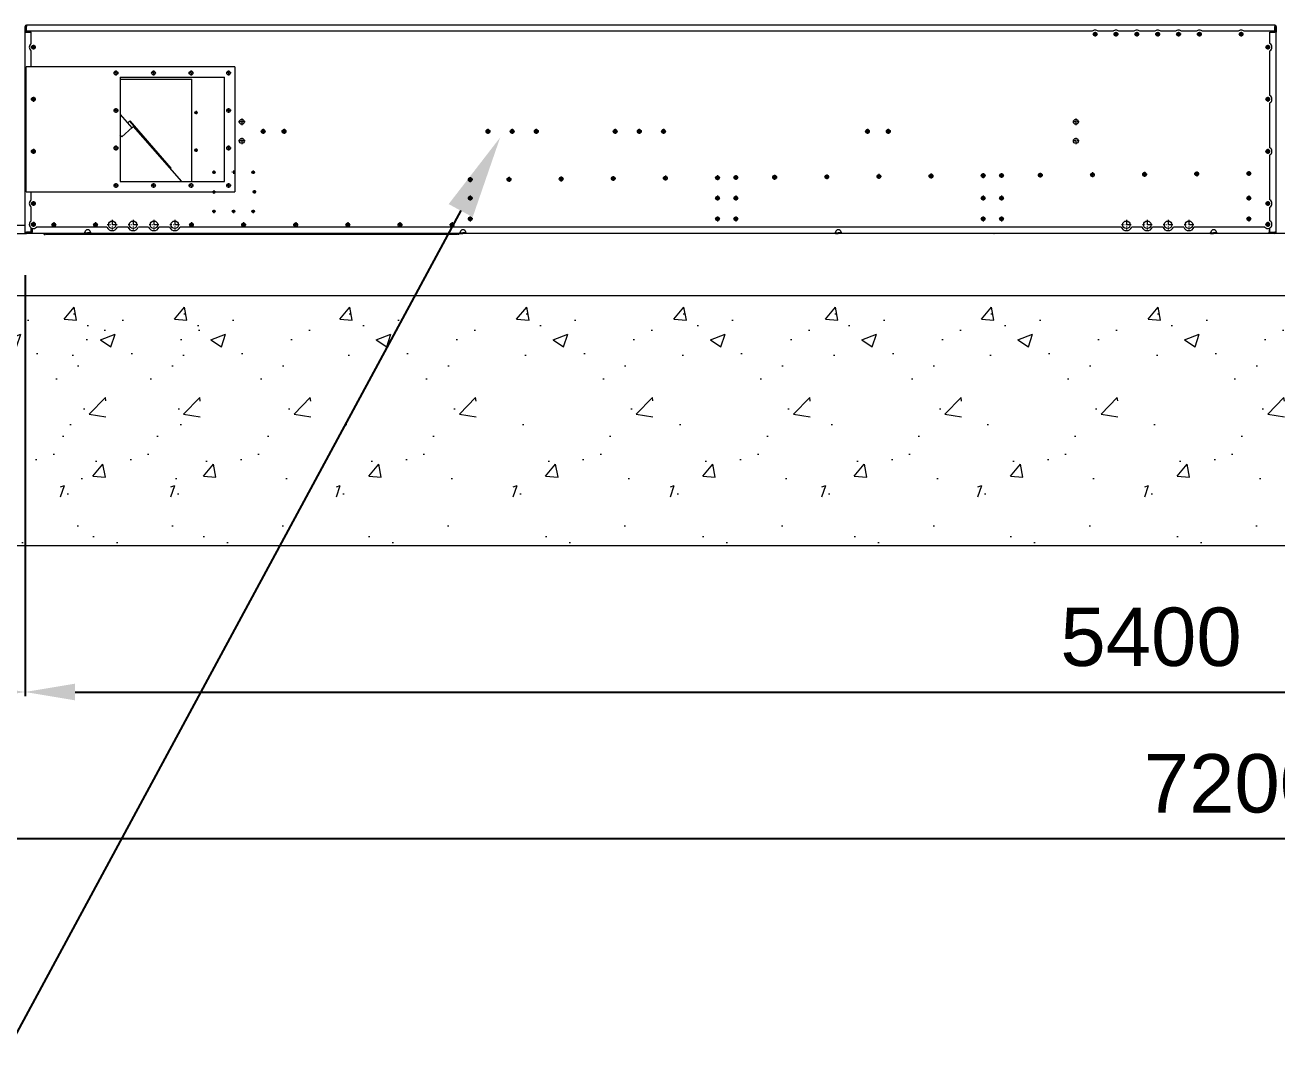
# Model space of a CAD drawing. Header units: millimetres. Extents: x 2739 to 32146, y 1792 to 22587.
# Drawn here: x 12832 to 15834, y 7429 to 9875 of the extents above; entities that cross this region are included whole.
import ezdxf
from ezdxf import colors
from ezdxf.entities.mleader import LeaderData, LeaderLine
from ezdxf.math import Vec2, Vec3

# ---------------------------------------------------------------- set-up
doc = ezdxf.new("R2010")
doc.units = ezdxf.units.MM
doc.linetypes.add('DASHDOT', pattern=[18.5, 12, -3, 0.5, -3])
doc.layers.add('냉각탑_dim', color=1, linetype='Continuous')
doc.layers.add('냉각탑_기초', color=23, linetype='Continuous')
doc.styles.get("Standard").update_dxf_attribs({"font": 'arial.ttf'})
doc.dimstyles.new('1.40', dxfattribs={"dimscale": 20, "dimtxt": 1.5, "dimasz": 1, "dimexe": 0.5, "dimexo": 0.5, "dimgap": 0.5, "dimtad": 1, "dimdec": 0, "dimzin": 0, "dimdsep": 46, "dimtxsty": 'Standard', "dimcen": 0, "dimclrd": 2, "dimclre": 2, "dimclrt": 3, "dimadec": 0, "dimazin": 0, "dimtfac": 1, "dimtdec": 0, "dimtmove": 0, "dimatfit": 0, "dimfxl": 1, "dimtolj": 1, "dimtzin": 0, "dimlwd": -1, "dimlwe": -1, "dimarcsym": 0})

# ---------------------------------------------------------------- blocks, each defined once
blk = doc.blocks.new('*D28')
at = {"color": 2, "transparency": 16777216}
for p, q in [((12832.3, 9274.9), (12832.3, 8265.2)), ((12132.3, 9126.6), (12132.3, 8265.2)), ((12252.3, 8275.2), (12712.3, 8275.2))]:
    blk.add_line(p, q, dxfattribs=at)
for points in [[(12252.3, 8295.2), (12252.3, 8255.2), (12132.3, 8275.2)], [(12712.3, 8295.2), (12712.3, 8255.2), (12832.3, 8275.2)]]:
    blk.add_solid(points, dxfattribs=at)
at = {"layer": 'Defpoints', "color": 0, "transparency": 16777216}
for p in [(12832.3, 9374.9), (12132.3, 9226.6), (12832.3, 8275.2)]:
    blk.add_point(p, dxfattribs=at)
at = {"color": 3, "lineweight": 5, "transparency": 16777216, "insert": (12482.3, 8406.7), "char_height": 140, "attachment_point": 5}
blk.add_mtext('\\A1;700', dxfattribs=at)
blk = doc.blocks.new('*D29')
at = {"color": 2, "transparency": 16777216}
for p, q in [((12832.3, 9274.9), (12832.3, 8265.2)), ((18232.3, 9274.9), (18232.3, 8265.2)), ((12952.3, 8275.2), (18112.3, 8275.2))]:
    blk.add_line(p, q, dxfattribs=at)
for points in [[(12952.3, 8295.2), (12952.3, 8255.2), (12832.3, 8275.2)], [(18112.3, 8295.2), (18112.3, 8255.2), (18232.3, 8275.2)]]:
    blk.add_solid(points, dxfattribs=at)
at = {"layer": 'Defpoints', "color": 0, "transparency": 16777216}
for p in [(12832.3, 9374.9), (18232.3, 9374.9), (18232.3, 8275.2)]:
    blk.add_point(p, dxfattribs=at)
at = {"color": 3, "lineweight": 5, "transparency": 16777216, "insert": (15532.3, 8406.7), "char_height": 140, "attachment_point": 5}
blk.add_mtext('\\A1;5400', dxfattribs=at)
blk = doc.blocks.new('*D31')
at = {"color": 2, "transparency": 16777216}
for p, q in [((12132.3, 9126.6), (12132.3, 7913.7)), ((19332.3, 9126.6), (19332.3, 7913.7)), ((12252.3, 7923.7), (19212.3, 7923.7))]:
    blk.add_line(p, q, dxfattribs=at)
for points in [[(12252.3, 7943.7), (12252.3, 7903.7), (12132.3, 7923.7)], [(19212.3, 7943.7), (19212.3, 7903.7), (19332.3, 7923.7)]]:
    blk.add_solid(points, dxfattribs=at)
at = {"layer": 'Defpoints', "color": 0, "transparency": 16777216}
for p in [(12132.3, 9226.6), (19332.3, 9226.6), (19332.3, 7923.7)]:
    blk.add_point(p, dxfattribs=at)
at = {"color": 3, "lineweight": 5, "transparency": 16777216, "insert": (15732.3, 8055.2), "char_height": 140, "attachment_point": 5}
blk.add_mtext('\\A1;7200', dxfattribs=at)
blk = doc.blocks.new('1')
at = {"color": 7, "lineweight": 20, "ltscale": 0.3375}
for p, q in [((12832.3, 9857.9), (12832.3, 9871.4)), ((12834.3, 9871.4), (12834.3, 9857.9)), ((15830.3, 9857.9), (15830.3, 9871.4)), ((15832.3, 9871.4), (15832.3, 9857.9)), ((12835.8, 9376.9), (12849.3, 9376.9)), ((12849.3, 9374.9), (12835.8, 9374.9)), ((15815.3, 9376.9), (15828.8, 9376.9)), ((15828.8, 9374.9), (15815.3, 9374.9))]:
    blk.add_line(p, q, dxfattribs=at)
at = {"color": 7, "lineweight": 20, "ltscale": 0.05}
for p, q in [((12832.3, 9871.4), (12834.3, 9871.4)), ((15832.3, 9871.4), (15830.3, 9871.4)), ((12835.8, 9374.9), (12835.8, 9376.9)), ((12878.3, 9372.9), (12880.3, 9372.9)), ((12975.5, 9374.9), (12975.5, 9376.9)), ((12989.1, 9374.9), (12989.1, 9376.9)), ((13872.3, 9372.9), (13870.3, 9372.9)), ((13875.5, 9374.9), (13875.5, 9376.9)), ((13889.1, 9374.9), (13889.1, 9376.9)), ((14775.5, 9374.9), (14775.5, 9376.9)), ((14789.1, 9374.9), (14789.1, 9376.9)), ((15675.5, 9374.9), (15675.5, 9376.9)), ((15689.1, 9374.9), (15689.1, 9376.9)), ((15828.8, 9374.9), (15828.8, 9376.9))]:
    blk.add_line(p, q, dxfattribs=at)
at = {"color": 7, "lineweight": 20}
for p, q in [((12832.3, 9378.4), (12832.3, 9857.9)), ((15828.8, 9874.9), (12835.8, 9874.9)), ((15391.2, 9859.9), (12835.8, 9859.9)), ((12847.3, 9830.6), (12847.3, 9857.9)), ((15441.2, 9859.9), (15405.4, 9859.9)), ((15491.2, 9859.9), (15455.4, 9859.9)), ((15541.2, 9859.9), (15505.4, 9859.9)), ((15591.2, 9859.9), (15555.4, 9859.9)), ((15641.2, 9859.9), (15605.4, 9859.9)), ((15741.2, 9859.9), (15655.4, 9859.9)), ((15828.8, 9859.9), (15755.4, 9859.9)), ((15817.3, 9830.6), (15817.3, 9857.9)), ((15832.3, 9378.4), (15832.3, 9857.9)), ((12847.3, 9774.9), (12847.3, 9813.3)), ((15817.3, 9705.6), (15817.3, 9813.3)), ((12835.3, 9474.9), (12835.3, 9774.9)), ((13335.3, 9774.9), (12835.3, 9774.9)), ((13335.3, 9774.9), (13335.3, 9474.9)), ((13060.3, 9749.9), (13310.3, 9749.9)), ((13060.3, 9749.9), (13060.3, 9499.9)), ((13060.3, 9744.9), (13232.3, 9744.9)), ((13232.3, 9499.9), (13232.3, 9744.9)), ((13310.3, 9499.9), (13310.3, 9749.9)), ((15817.3, 9580.6), (15817.3, 9688.3)), ((13060.3, 9660.6), (13088.4, 9628.3)), ((13181.6, 9530.9), (13083.2, 9644.1)), ((13182.8, 9531.9), (13084.4, 9645.1)), ((13089.1, 9628.9), (13064.4, 9607.1)), ((13208.5, 9499.9), (13092.1, 9631.6)), ((15817.3, 9455.6), (15817.3, 9563.3)), ((13060.3, 9499.9), (13310.3, 9499.9)), ((12835.3, 9474.9), (13335.3, 9474.9)), ((12847.3, 9405.6), (12847.3, 9438.3)), ((15817.3, 9405.6), (15817.3, 9438.3)), ((12975.5, 9374.9), (12849.3, 9374.9)), ((13028.7, 9389.9), (12859.4, 9389.9)), ((13868.8, 9372.9), (12881.8, 9372.9)), ((13875.5, 9374.9), (12989.1, 9374.9)), ((13078.7, 9389.9), (13054, 9389.9)), ((13128.7, 9389.9), (13104, 9389.9)), ((13178.7, 9389.9), (13154, 9389.9)), ((15460.7, 9389.9), (13204, 9389.9)), ((14775.5, 9374.9), (13889.1, 9374.9)), ((15675.5, 9374.9), (14789.1, 9374.9)), ((15510.7, 9389.9), (15486, 9389.9)), ((15560.7, 9389.9), (15536, 9389.9)), ((15610.7, 9389.9), (15586, 9389.9)), ((15805.2, 9389.9), (15636, 9389.9)), ((15815.3, 9374.9), (15689.1, 9374.9))]:
    blk.add_line(p, q, dxfattribs=at)
at = {"color": 7, "lineweight": 20, "ltscale": 0.0875}
for p, q in [((12832.3, 9857.9), (12835.8, 9857.9)), ((12835.8, 9874.9), (12835.8, 9871.4)), ((15828.8, 9874.9), (15828.8, 9871.4)), ((15832.3, 9857.9), (15828.8, 9857.9)), ((12832.3, 9378.4), (12835.8, 9378.4)), ((12849.3, 9374.9), (12849.3, 9378.4)), ((15815.3, 9374.9), (15815.3, 9378.4)), ((15832.3, 9378.4), (15828.8, 9378.4))]:
    blk.add_line(p, q, dxfattribs=at)
at = {"color": 7, "lineweight": 20, "ltscale": 0.0375}
for p, q in [((12834.3, 9871.4), (12835.8, 9871.4)), ((15830.3, 9871.4), (15828.8, 9871.4)), ((13082.1, 9643.2), (13083.2, 9644.1)), ((13083.2, 9644.1), (13084.4, 9645.1)), ((13181.6, 9530.9), (13182.8, 9531.9)), ((12835.8, 9376.9), (12835.8, 9378.4)), ((15828.8, 9376.9), (15828.8, 9378.4))]:
    blk.add_line(p, q, dxfattribs=at)
at = {"color": 7, "lineweight": 20, "ltscale": 0.2875}
for p, q in [((12835.8, 9859.9), (12835.8, 9871.4)), ((12835.8, 9857.9), (12847.3, 9857.9)), ((15817.3, 9857.9), (15828.8, 9857.9)), ((15828.8, 9859.9), (15828.8, 9871.4)), ((12847.3, 9378.4), (12835.8, 9378.4)), ((15817.3, 9378.4), (15828.8, 9378.4))]:
    blk.add_line(p, q, dxfattribs=at)
at = {"color": 7, "linetype": 'DASHDOT', "lineweight": 20, "ltscale": 0.2925}
for p, q in [((15404.2, 9852.9), (15392.5, 9852.9)), ((15398.3, 9858.8), (15398.3, 9847.1)), ((15454.2, 9852.9), (15442.5, 9852.9)), ((15448.3, 9858.8), (15448.3, 9847.1)), ((15504.2, 9852.9), (15492.5, 9852.9)), ((15498.3, 9858.8), (15498.3, 9847.1)), ((15554.2, 9852.9), (15542.5, 9852.9)), ((15548.3, 9858.8), (15548.3, 9847.1)), ((15604.2, 9852.9), (15592.5, 9852.9)), ((15598.3, 9858.8), (15598.3, 9847.1)), ((15654.2, 9852.9), (15642.5, 9852.9)), ((15648.3, 9858.8), (15648.3, 9847.1)), ((15754.2, 9852.9), (15742.5, 9852.9)), ((15748.3, 9858.8), (15748.3, 9847.1)), ((12852.3, 9827.8), (12852.3, 9816.1)), ((15818.2, 9821.9), (15806.5, 9821.9)), ((15812.3, 9827.8), (15812.3, 9816.1)), ((13050.3, 9765.8), (13050.3, 9754.1)), ((13140.3, 9765.8), (13140.3, 9754.1)), ((13230.3, 9765.8), (13230.3, 9754.1)), ((13320.3, 9765.8), (13320.3, 9754.1)), ((12852.3, 9702.8), (12852.3, 9691.1)), ((15818.2, 9696.9), (15806.5, 9696.9)), ((15812.3, 9702.8), (15812.3, 9691.1)), ((13050.3, 9675.8), (13050.3, 9664.1)), ((13320.3, 9675.8), (13320.3, 9664.1)), ((13403.3, 9625.8), (13403.3, 9614.1)), ((13453.3, 9625.8), (13453.3, 9614.1)), ((13942.3, 9625.8), (13942.3, 9614.1)), ((14000.3, 9625.8), (14000.3, 9614.1)), ((14058.3, 9625.8), (14058.3, 9614.1)), ((14247.3, 9625.8), (14247.3, 9614.1)), ((14305.3, 9625.8), (14305.3, 9614.1)), ((14363.3, 9625.8), (14363.3, 9614.1)), ((14852.3, 9625.8), (14852.3, 9614.1)), ((14908.2, 9619.9), (14896.5, 9619.9)), ((14902.3, 9625.8), (14902.3, 9614.1)), ((12852.3, 9577.8), (12852.3, 9566.1)), ((13050.3, 9585.8), (13050.3, 9574.1)), ((13320.3, 9585.8), (13320.3, 9574.1)), ((15812.3, 9577.8), (15812.3, 9566.1)), ((15818.2, 9571.9), (15806.5, 9571.9)), ((14754.8, 9516.7), (14754.8, 9505)), ((14879.8, 9517.7), (14879.8, 9506)), ((15004.8, 9518.7), (15004.8, 9507)), ((15129.8, 9519.6), (15129.8, 9507.9)), ((15173.8, 9520), (15173.8, 9508.3)), ((15266.8, 9520.7), (15266.8, 9509)), ((15391.8, 9521.7), (15391.8, 9510)), ((15522.7, 9516.8), (15511, 9516.8)), ((15516.8, 9522.7), (15516.8, 9511)), ((15647.7, 9517.8), (15636, 9517.8)), ((15641.8, 9523.7), (15641.8, 9512)), ((15772.7, 9518.7), (15761, 9518.7)), ((15766.8, 9524.6), (15766.8, 9512.9)), ((13050.3, 9495.8), (13050.3, 9484.1)), ((13140.3, 9495.8), (13140.3, 9484.1)), ((13230.3, 9495.8), (13230.3, 9484.1)), ((13320.3, 9495.8), (13320.3, 9484.1)), ((13899.8, 9510), (13899.8, 9498.3)), ((13992.8, 9510.7), (13992.8, 9499)), ((14117.8, 9511.7), (14117.8, 9500)), ((14242.8, 9512.7), (14242.8, 9501)), ((14367.8, 9513.7), (14367.8, 9502)), ((14492.8, 9514.6), (14492.8, 9502.9)), ((14536.8, 9515), (14536.8, 9503.3)), ((14629.8, 9515.7), (14629.8, 9504)), ((14885.7, 9511.8), (14874, 9511.8)), ((15010.7, 9512.8), (14999, 9512.8)), ((15135.7, 9513.7), (15124, 9513.7)), ((15179.7, 9514.1), (15168, 9514.1)), ((15272.7, 9514.8), (15261, 9514.8)), ((15397.7, 9515.8), (15386, 9515.8)), ((13899.8, 9465.8), (13899.8, 9454.1)), ((14492.8, 9465.8), (14492.8, 9454.1)), ((14536.8, 9465.8), (14536.8, 9454.1)), ((15135.7, 9459.9), (15124, 9459.9)), ((15129.8, 9465.8), (15129.8, 9454.1)), ((15179.7, 9459.9), (15168, 9459.9)), ((15173.8, 9465.8), (15173.8, 9454.1)), ((15772.7, 9459.9), (15761, 9459.9)), ((15766.8, 9465.8), (15766.8, 9454.1)), ((12852.3, 9452.8), (12852.3, 9441.1)), ((15818.2, 9446.9), (15806.5, 9446.9)), ((15812.3, 9452.8), (15812.3, 9441.1)), ((12852.3, 9402.8), (12852.3, 9391.1)), ((12901.3, 9401.8), (12901.3, 9390.1)), ((13001.3, 9401.8), (13001.3, 9390.1)), ((13231.3, 9401.8), (13231.3, 9390.1)), ((13356.3, 9401.8), (13356.3, 9390.1)), ((13481.3, 9401.8), (13481.3, 9390.1)), ((13606.3, 9401.8), (13606.3, 9390.1)), ((13731.3, 9401.8), (13731.3, 9390.1)), ((13856.3, 9401.8), (13856.3, 9390.1)), ((13899.8, 9415.8), (13899.8, 9404.1)), ((14492.8, 9415.8), (14492.8, 9404.1)), ((14536.8, 9415.8), (14536.8, 9404.1)), ((15135.7, 9409.9), (15124, 9409.9)), ((15129.8, 9415.8), (15129.8, 9404.1)), ((15179.7, 9409.9), (15168, 9409.9)), ((15173.8, 9415.8), (15173.8, 9404.1)), ((15772.7, 9409.9), (15761, 9409.9)), ((15766.8, 9415.8), (15766.8, 9404.1)), ((15818.2, 9396.9), (15806.5, 9396.9)), ((15812.3, 9402.8), (15812.3, 9391.1))]:
    blk.add_line(p, q, dxfattribs=at)
at = {"color": 7, "linetype": 'DASHDOT', "lineweight": 20, "ltscale": 0.292499}
for p, q in [((12858.2, 9821.9), (12846.5, 9821.9)), ((13056.2, 9759.9), (13044.5, 9759.9)), ((13146.2, 9759.9), (13134.5, 9759.9)), ((13236.2, 9759.9), (13224.5, 9759.9)), ((13326.2, 9759.9), (13314.5, 9759.9)), ((12858.2, 9696.9), (12846.5, 9696.9)), ((13056.2, 9669.9), (13044.5, 9669.9)), ((13326.2, 9669.9), (13314.5, 9669.9)), ((13409.2, 9619.9), (13397.5, 9619.9)), ((13459.2, 9619.9), (13447.5, 9619.9)), ((13948.2, 9619.9), (13936.5, 9619.9)), ((14006.2, 9619.9), (13994.5, 9619.9)), ((14064.2, 9619.9), (14052.5, 9619.9)), ((14253.2, 9619.9), (14241.5, 9619.9)), ((14311.2, 9619.9), (14299.5, 9619.9)), ((14369.2, 9619.9), (14357.5, 9619.9)), ((14858.2, 9619.9), (14846.5, 9619.9)), ((13056.2, 9579.9), (13044.5, 9579.9)), ((13326.2, 9579.9), (13314.5, 9579.9)), ((12858.2, 9571.9), (12846.5, 9571.9)), ((13056.2, 9489.9), (13044.5, 9489.9)), ((13146.2, 9489.9), (13134.5, 9489.9)), ((13236.2, 9489.9), (13224.5, 9489.9)), ((13326.2, 9489.9), (13314.5, 9489.9)), ((13905.7, 9504.1), (13894, 9504.1)), ((13998.7, 9504.8), (13987, 9504.8)), ((14123.7, 9505.8), (14112, 9505.8)), ((14248.7, 9506.8), (14237, 9506.8)), ((14373.7, 9507.8), (14362, 9507.8)), ((14498.7, 9508.7), (14487, 9508.7)), ((14542.7, 9509.1), (14531, 9509.1)), ((14635.7, 9509.8), (14624, 9509.8)), ((14760.7, 9510.8), (14749, 9510.8)), ((13905.7, 9459.9), (13894, 9459.9)), ((14498.7, 9459.9), (14487, 9459.9)), ((14542.7, 9459.9), (14531, 9459.9)), ((12858.2, 9446.9), (12846.5, 9446.9)), ((12858.2, 9396.9), (12846.5, 9396.9)), ((13905.7, 9409.9), (13894, 9409.9)), ((14498.7, 9409.9), (14487, 9409.9)), ((14542.7, 9409.9), (14531, 9409.9)), ((12907.2, 9395.9), (12895.5, 9395.9)), ((13007.2, 9395.9), (12995.5, 9395.9)), ((13237.2, 9395.9), (13225.5, 9395.9)), ((13362.2, 9395.9), (13350.5, 9395.9)), ((13487.2, 9395.9), (13475.5, 9395.9)), ((13612.2, 9395.9), (13600.5, 9395.9)), ((13737.2, 9395.9), (13725.5, 9395.9)), ((13862.2, 9395.9), (13850.5, 9395.9))]:
    blk.add_line(p, q, dxfattribs=at)
at = {"color": 7, "linetype": 'DASHDOT', "lineweight": 20, "ltscale": 0.195}
for p, q in [((13242.3, 9668.8), (13242.3, 9661)), ((13242.3, 9578.8), (13242.3, 9571)), ((13285.3, 9525.8), (13285.3, 9518)), ((13332.3, 9525.8), (13332.3, 9518)), ((13379.3, 9525.8), (13379.3, 9518)), ((15004.3, 9516.7), (15004.3, 9508.9)), ((15129.3, 9517.7), (15129.3, 9509.9)), ((15173.3, 9518), (15173.3, 9510.2)), ((15266.3, 9518.7), (15266.3, 9510.9)), ((15391.3, 9519.7), (15391.3, 9511.9)), ((15520.2, 9516.8), (15512.4, 9516.8)), ((15516.3, 9520.7), (15516.3, 9512.9)), ((15645.2, 9517.8), (15637.4, 9517.8)), ((15641.3, 9521.7), (15641.3, 9513.9)), ((15770.2, 9518.8), (15762.4, 9518.8)), ((15766.3, 9522.7), (15766.3, 9514.9)), ((13899.3, 9508), (13899.3, 9500.2)), ((13992.3, 9508.7), (13992.3, 9500.9)), ((14117.3, 9509.7), (14117.3, 9501.9)), ((14242.3, 9510.7), (14242.3, 9502.9)), ((14367.3, 9511.7), (14367.3, 9503.9)), ((14492.3, 9512.7), (14492.3, 9504.9)), ((14536.3, 9513), (14536.3, 9505.2)), ((14629.3, 9513.7), (14629.3, 9505.9)), ((14754.3, 9514.7), (14754.3, 9506.9)), ((14883.2, 9511.8), (14875.4, 9511.8)), ((14879.3, 9515.7), (14879.3, 9507.9)), ((15133.2, 9513.8), (15125.4, 9513.8)), ((15177.2, 9514.1), (15169.4, 9514.1)), ((15270.2, 9514.8), (15262.4, 9514.8)), ((15395.2, 9515.8), (15387.4, 9515.8)), ((13285.3, 9478.8), (13285.3, 9471)), ((13382.3, 9478.8), (13382.3, 9471)), ((13899.3, 9463.8), (13899.3, 9456)), ((14492.3, 9463.8), (14492.3, 9456)), ((14536.3, 9463.8), (14536.3, 9456)), ((15133.2, 9459.9), (15125.4, 9459.9)), ((15129.3, 9463.8), (15129.3, 9456)), ((15177.2, 9459.9), (15169.4, 9459.9)), ((15173.3, 9463.8), (15173.3, 9456)), ((15770.2, 9459.9), (15762.4, 9459.9)), ((15766.3, 9463.8), (15766.3, 9456)), ((13285.3, 9431.8), (13285.3, 9424)), ((13332.3, 9431.8), (13332.3, 9424)), ((13379.3, 9431.8), (13379.3, 9424)), ((13899.3, 9413.8), (13899.3, 9406)), ((14492.3, 9413.8), (14492.3, 9406)), ((14536.3, 9413.8), (14536.3, 9406)), ((15133.2, 9409.9), (15125.4, 9409.9)), ((15129.3, 9413.8), (15129.3, 9406)), ((15177.2, 9409.9), (15169.4, 9409.9)), ((15173.3, 9413.8), (15173.3, 9406)), ((15770.2, 9409.9), (15762.4, 9409.9)), ((15766.3, 9413.8), (15766.3, 9406))]:
    blk.add_line(p, q, dxfattribs=at)
at = {"color": 7, "lineweight": 20, "ltscale": 0.125001}
blk.add_line((13078.3, 9639.9), (13082.1, 9643.2), dxfattribs=at)
at = {"color": 7, "linetype": 'DASHDOT', "lineweight": 20, "ltscale": 0.195001}
for p, q in [((13246.2, 9664.9), (13238.4, 9664.9)), ((13246.2, 9574.9), (13238.4, 9574.9)), ((13289.2, 9521.9), (13281.4, 9521.9)), ((13336.2, 9521.9), (13328.4, 9521.9)), ((13383.2, 9521.9), (13375.4, 9521.9)), ((13903.2, 9504.1), (13895.4, 9504.1)), ((13996.2, 9504.8), (13988.4, 9504.8)), ((14121.2, 9505.8), (14113.4, 9505.8)), ((14246.2, 9506.8), (14238.4, 9506.8)), ((14496.2, 9508.8), (14488.4, 9508.8)), ((14540.2, 9509.1), (14532.4, 9509.1)), ((14633.2, 9509.8), (14625.4, 9509.8)), ((14758.2, 9510.8), (14750.4, 9510.8)), ((15008.2, 9512.8), (15000.4, 9512.8)), ((13289.2, 9474.9), (13281.4, 9474.9)), ((13386.2, 9474.9), (13378.4, 9474.9)), ((13903.2, 9459.9), (13895.4, 9459.9)), ((14496.2, 9459.9), (14488.4, 9459.9)), ((14540.2, 9459.9), (14532.4, 9459.9)), ((13289.2, 9427.9), (13281.4, 9427.9)), ((13336.2, 9427.9), (13328.4, 9427.9)), ((13383.2, 9427.9), (13375.4, 9427.9)), ((13903.2, 9409.9), (13895.4, 9409.9)), ((14496.2, 9409.9), (14488.4, 9409.9)), ((14540.2, 9409.9), (14532.4, 9409.9))]:
    blk.add_line(p, q, dxfattribs=at)
at = {"color": 7, "linetype": 'DASHDOT', "lineweight": 20, "ltscale": 0.389996}
for p, q in [((13360.1, 9642.9), (13344.5, 9642.9)), ((13360.1, 9596.9), (13344.5, 9596.9))]:
    blk.add_line(p, q, dxfattribs=at)
at = {"color": 7, "linetype": 'DASHDOT', "lineweight": 20, "ltscale": 0.389999}
for p, q in [((13352.3, 9650.7), (13352.3, 9635.1)), ((15352.3, 9650.7), (15352.3, 9635.1))]:
    blk.add_line(p, q, dxfattribs=at)
at = {"color": 7, "linetype": 'DASHDOT', "lineweight": 20, "ltscale": 0.390001}
for p, q in [((15360.1, 9642.9), (15344.5, 9642.9)), ((15360.1, 9596.9), (15344.5, 9596.9))]:
    blk.add_line(p, q, dxfattribs=at)
at = {"color": 7, "lineweight": 20, "ltscale": 0.157289}
blk.add_line((13064.4, 9607.1), (13060.3, 9611.8), dxfattribs=at)
at = {"color": 7, "lineweight": 20, "ltscale": 0.1554}
blk.add_line((13064.4, 9607.1), (13060.3, 9611.7), dxfattribs=at)
at = {"color": 7, "lineweight": 20, "ltscale": 0.1}
blk.add_line((13089.1, 9628.9), (13092.1, 9631.6), dxfattribs=at)
at = {"color": 7, "linetype": 'DASHDOT', "lineweight": 20, "ltscale": 0.39}
for p, q in [((13352.3, 9604.7), (13352.3, 9589.1)), ((15352.3, 9604.7), (15352.3, 9589.1))]:
    blk.add_line(p, q, dxfattribs=at)
at = {"color": 7, "lineweight": 20, "ltscale": 0.15}
for p, q in [((12852.3, 9568.9), (12852.3, 9574.9)), ((12852.3, 9393.9), (12852.3, 9399.9))]:
    blk.add_line(p, q, dxfattribs=at)
at = {"color": 7, "lineweight": 20, "ltscale": 0.010428}
blk.add_line((13181.3, 9530.7), (13181.6, 9530.9), dxfattribs=at)
at = {"color": 7, "linetype": 'DASHDOT', "lineweight": 20, "ltscale": 0.194998}
blk.add_line((14371.2, 9507.8), (14363.4, 9507.8), dxfattribs=at)
at = {"color": 7, "lineweight": 20, "ltscale": 0.483494}
blk.add_line((12847.3, 9455.6), (12847.3, 9474.9), dxfattribs=at)
at = {"color": 7, "linetype": 'DASHDOT', "lineweight": 20}
for p, q in [((13041.3, 9407.6), (13041.3, 9384.2)), ((13091.3, 9407.6), (13091.3, 9384.2)), ((13141.3, 9407.6), (13141.3, 9384.2)), ((13191.3, 9407.6), (13191.3, 9384.2)), ((15473.3, 9407.6), (15473.3, 9384.2)), ((15523.3, 9407.6), (15523.3, 9384.2)), ((15573.3, 9407.6), (15573.3, 9384.2)), ((15623.3, 9407.6), (15623.3, 9384.2)), ((13053, 9395.9), (13029.6, 9395.9)), ((13103, 9395.9), (13079.6, 9395.9)), ((13153, 9395.9), (13129.6, 9395.9)), ((13203, 9395.9), (13179.6, 9395.9)), ((15485, 9395.9), (15461.6, 9395.9)), ((15535, 9395.9), (15511.6, 9395.9)), ((15585, 9395.9), (15561.6, 9395.9)), ((15635, 9395.9), (15611.6, 9395.9))]:
    blk.add_line(p, q, dxfattribs=at)
at = {"lineweight": 20}
for p, q in [((12132.3, 9394.9), (12832.3, 9394.9)), ((12132.3, 9374.9), (12832.3, 9374.9)), ((12832.3, 9374.9), (12832.3, 9378.4)), ((12832.3, 9374.9), (12835.8, 9374.9)), ((18232.3, 9374.9), (13332.3, 9374.9))]:
    blk.add_line(p, q, dxfattribs=at)
at = {"color": 7, "lineweight": 20, "ltscale": 0.245994}
for p, q in [((12847.3, 9378.4), (12847.3, 9388.3)), ((15817.3, 9378.4), (15817.3, 9388.3))]:
    blk.add_line(p, q, dxfattribs=at)
at = {"color": 7, "lineweight": 20, "ltscale": 0.224015}
for p, q in [((12849.3, 9387.4), (12849.3, 9378.4)), ((15815.3, 9387.4), (15815.3, 9378.4))]:
    blk.add_line(p, q, dxfattribs=at)
at = {"color": 7, "lineweight": 20, "ltscale": 0.050016}
for p, q in [((12878.3, 9372.9), (12878.3, 9374.9)), ((12880.3, 9372.9), (12880.3, 9374.9))]:
    blk.add_line(p, q, dxfattribs=at)
at = {"color": 7, "lineweight": 20, "ltscale": 0.049866}
for p, q in [((12881.8, 9374.9), (12881.8, 9372.9)), ((13868.8, 9374.9), (13868.8, 9372.9))]:
    blk.add_line(p, q, dxfattribs=at)
at = {"color": 7, "lineweight": 20, "ltscale": 0.169248}
for p, q in [((12975.5, 9376.9), (12982.3, 9376.9)), ((12975.5, 9374.9), (12982.3, 9374.9)), ((12989.1, 9376.9), (12982.3, 9376.9)), ((12989.1, 9374.9), (12982.3, 9374.9)), ((13875.5, 9376.9), (13882.3, 9376.9)), ((13875.5, 9374.9), (13882.3, 9374.9)), ((13889.1, 9376.9), (13882.3, 9376.9)), ((13889.1, 9374.9), (13882.3, 9374.9)), ((14775.5, 9376.9), (14782.3, 9376.9)), ((14775.5, 9374.9), (14782.3, 9374.9)), ((14789.1, 9376.9), (14782.3, 9376.9)), ((14789.1, 9374.9), (14782.3, 9374.9)), ((15675.5, 9376.9), (15682.3, 9376.9)), ((15675.5, 9374.9), (15682.3, 9374.9)), ((15689.1, 9376.9), (15682.3, 9376.9)), ((15689.1, 9374.9), (15682.3, 9374.9))]:
    blk.add_line(p, q, dxfattribs=at)
at = {"color": 7, "lineweight": 20, "ltscale": 0.050015}
for p, q in [((13870.3, 9374.9), (13870.3, 9372.9)), ((13872.3, 9374.9), (13872.3, 9372.9))]:
    blk.add_line(p, q, dxfattribs=at)
at = {"lineweight": 5}
blk.add_line((12132.3, 9226.6), (19332.3, 9226.6), dxfattribs=at)
at = {"color": 7, "lineweight": 20}
for centre, radius in [((15398.3, 9852.9), 4.5), ((15398.3, 9852.9), 3), ((15448.3, 9852.9), 4.5), ((15448.3, 9852.9), 3), ((15498.3, 9852.9), 4.5), ((15498.3, 9852.9), 3), ((15548.3, 9852.9), 4.5), ((15548.3, 9852.9), 3), ((15598.3, 9852.9), 4.5), ((15598.3, 9852.9), 3), ((15648.3, 9852.9), 4.5), ((15648.3, 9852.9), 3), ((15748.3, 9852.9), 4.5), ((15748.3, 9852.9), 3), ((12852.3, 9821.9), 4.5), ((12852.3, 9821.9), 3), ((15812.3, 9821.9), 4.5), ((15812.3, 9821.9), 3), ((13050.3, 9759.9), 4.5), ((13140.3, 9759.9), 4.5), ((13230.3, 9759.9), 4.5), ((13320.3, 9759.9), 4.5), ((12852.3, 9696.9), 4.5), ((12852.3, 9696.9), 3), ((15812.3, 9696.9), 4.5), ((15812.3, 9696.9), 3), ((13050.3, 9669.9), 4.5), ((13242.3, 9664.9), 3), ((13320.3, 9669.9), 4.5), ((13352.3, 9642.9), 6), ((15352.3, 9642.9), 6), ((13403.3, 9619.9), 4.5), ((13403.3, 9619.9), 3), ((13453.3, 9619.9), 4.5), ((13453.3, 9619.9), 3), ((13942.3, 9619.9), 4.5), ((13942.3, 9619.9), 3), ((14000.3, 9619.9), 4.5), ((14000.3, 9619.9), 3), ((14058.3, 9619.9), 4.5), ((14058.3, 9619.9), 3), ((14247.3, 9619.9), 4.5), ((14247.3, 9619.9), 3), ((14305.3, 9619.9), 4.5), ((14305.3, 9619.9), 3), ((14363.3, 9619.9), 4.5), ((14363.3, 9619.9), 3), ((14852.3, 9619.9), 4.5), ((14852.3, 9619.9), 3), ((14902.3, 9619.9), 4.5), ((14902.3, 9619.9), 3), ((12852.3, 9571.9), 4.5), ((13050.3, 9579.9), 4.5), ((13242.3, 9574.9), 3), ((13320.3, 9579.9), 4.5), ((13352.3, 9596.9), 6), ((15352.3, 9596.9), 6), ((15812.3, 9571.9), 4.5), ((12852.3, 9571.9), 3), ((15812.3, 9571.9), 3), ((13285.3, 9521.9), 3), ((13379.3, 9521.9), 3), ((14879.8, 9511.8), 4.5), ((15004.8, 9512.8), 4.5), ((15129.8, 9513.7), 4.5), ((15129.3, 9513.8), 3), ((15173.8, 9514.1), 4.5), ((15173.3, 9514.1), 3), ((15266.8, 9514.8), 4.5), ((15266.3, 9514.8), 3), ((15391.8, 9515.8), 4.5), ((15391.3, 9515.8), 3), ((15516.8, 9516.8), 4.5), ((15516.3, 9516.8), 3), ((15641.8, 9517.8), 4.5), ((15641.3, 9517.8), 3), ((15766.8, 9518.7), 4.5), ((15766.3, 9518.8), 3), ((13050.3, 9489.9), 4.5), ((13140.3, 9489.9), 4.5), ((13230.3, 9489.9), 4.5), ((13320.3, 9489.9), 4.5), ((13899.8, 9504.1), 4.5), ((13899.3, 9504.1), 3), ((13992.8, 9504.8), 4.5), ((13992.3, 9504.8), 3), ((14117.8, 9505.8), 4.5), ((14117.3, 9505.8), 3), ((14242.8, 9506.8), 4.5), ((14242.3, 9506.8), 3), ((14367.8, 9507.8), 4.5), ((14367.3, 9507.8), 3), ((14492.8, 9508.7), 4.5), ((14492.3, 9508.8), 3), ((14536.8, 9509.1), 4.5), ((14536.3, 9509.1), 3), ((14629.8, 9509.8), 4.5), ((14629.3, 9509.8), 3), ((14754.8, 9510.8), 4.5), ((14754.3, 9510.8), 3), ((14879.3, 9511.8), 3), ((15004.3, 9512.8), 3), ((13382.3, 9474.9), 3), ((13899.8, 9459.9), 4.5), ((13899.3, 9459.9), 3), ((14492.8, 9459.9), 4.5), ((14492.3, 9459.9), 3), ((14536.8, 9459.9), 4.5), ((14536.3, 9459.9), 3), ((15129.8, 9459.9), 4.5), ((15129.3, 9459.9), 3), ((15173.8, 9459.9), 4.5), ((15173.3, 9459.9), 3), ((15766.8, 9459.9), 4.5), ((15766.3, 9459.9), 3), ((12852.3, 9446.9), 4.5), ((12852.3, 9446.9), 3), ((13285.3, 9427.9), 3), ((13332.3, 9427.9), 3), ((13379.3, 9427.9), 3), ((15812.3, 9446.9), 4.5), ((15812.3, 9446.9), 3), ((12852.3, 9396.9), 4.5), ((12852.3, 9396.9), 3), ((12901.3, 9395.9), 4.5), ((12901.3, 9395.9), 3), ((13001.3, 9395.9), 4.5), ((13001.3, 9395.9), 3), ((13041.3, 9395.9), 9), ((13091.3, 9395.9), 9), ((13141.3, 9395.9), 9), ((13191.3, 9395.9), 9), ((13231.3, 9395.9), 4.5), ((13231.3, 9395.9), 3), ((13356.3, 9395.9), 4.5), ((13356.3, 9395.9), 3), ((13481.3, 9395.9), 4.5), ((13481.3, 9395.9), 3), ((13606.3, 9395.9), 4.5), ((13606.3, 9395.9), 3), ((13731.3, 9395.9), 4.5), ((13731.3, 9395.9), 3), ((13856.3, 9395.9), 4.5), ((13856.3, 9395.9), 3), ((13899.8, 9409.9), 4.5), ((13899.3, 9409.9), 3), ((14492.8, 9409.9), 4.5), ((14492.3, 9409.9), 3), ((14536.8, 9409.9), 4.5), ((14536.3, 9409.9), 3), ((15129.8, 9409.9), 4.5), ((15129.3, 9409.9), 3), ((15173.8, 9409.9), 4.5), ((15173.3, 9409.9), 3), ((15473.3, 9395.9), 9), ((15523.3, 9395.9), 9), ((15573.3, 9395.9), 9), ((15623.3, 9395.9), 9), ((15766.8, 9409.9), 4.5), ((15766.3, 9409.9), 3), ((15812.3, 9396.9), 4.5), ((15812.3, 9396.9), 3)]:
    blk.add_circle(centre, radius, dxfattribs=at)
for centre, radius, start, end in [((12835.8, 9871.4), 3.5, 90, 180), ((12835.8, 9871.4), 1.5, 90, 180), ((15398.3, 9852.9), 10, 44.427, 135.573), ((15448.3, 9852.9), 10, 44.427, 135.573), ((15498.3, 9852.9), 10, 44.427, 135.573), ((15548.3, 9852.9), 10, 44.427, 135.573), ((15598.3, 9852.9), 10, 44.427, 135.573), ((15648.3, 9852.9), 10, 44.427, 135.573), ((15748.3, 9852.9), 10, 44.427, 135.573), ((15828.8, 9871.4), 3.5, 0, 90), ((15828.8, 9871.4), 1.5, 0, 90), ((12852.3, 9821.9), 10, 120, 240), ((15812.3, 9821.9), 10, 300, 60), ((15812.3, 9696.9), 10, 300, 60), ((15812.3, 9571.9), 10, 300, 60), ((13332.3, 9521.9), 3, 359.7382, 0.2618), ((13285.3, 9474.9), 3, 180, 0), ((12852.3, 9446.9), 10, 120, 240), ((15812.3, 9446.9), 10, 300, 60), ((12852.3, 9396.9), 10, 120, 240), ((15812.3, 9396.9), 10, 300, 60), ((12835.8, 9378.4), 3.5, 180, 270), ((12835.8, 9378.4), 1.5, 180, 270), ((12852.3, 9396.9), 10, 252.5424, 315.573), ((12870.8, 9378.4), 3.5, 270, 270.245), ((12879.8, 9378.4), 3.5, 269.755, 270), ((12982.3, 9376.9), 7, 12.3736, 167.6264), ((13041.3, 9395.9), 14, 205.3769, 334.6231), ((13091.3, 9395.9), 14, 205.3769, 334.6231), ((13141.3, 9395.9), 14, 205.3769, 334.6231), ((13191.3, 9395.9), 14, 205.3769, 334.6231), ((13872.8, 9378.4), 3.5, 270, 270.245), ((13882.3, 9376.9), 7, 12.3736, 167.6264), ((13870.5, 9376), 18.8, 0.553, 7.5903), ((13916.8, 9378.4), 3.5, 270, 270.245), ((14474.8, 9378.4), 3.5, 269.755, 270), ((14509.8, 9378.4), 3.5, 270, 270.245), ((14518.8, 9378.4), 3.5, 269.755, 270), ((14553.8, 9378.4), 3.5, 270, 270.245), ((14782.3, 9376.9), 7, 12.3736, 167.6264), ((15111.8, 9378.4), 3.5, 269.755, 270), ((15146.8, 9378.4), 3.5, 270, 270.245), ((15155.8, 9378.4), 3.5, 269.755, 270), ((15190.8, 9378.4), 3.5, 270, 270.245), ((15473.3, 9395.9), 14, 205.3769, 334.6231), ((15523.3, 9395.9), 14, 205.3769, 334.6231), ((15573.3, 9395.9), 14, 205.3769, 334.6231), ((15623.3, 9395.9), 14, 205.3769, 334.6231), ((15682.3, 9376.9), 7, 12.3736, 167.6264), ((15748.8, 9378.4), 3.5, 269.755, 270), ((15783.8, 9378.4), 3.5, 270, 270.245), ((15793.8, 9378.4), 3.5, 269.755, 270), ((15812.3, 9396.9), 10, 224.427, 287.4576), ((15828.8, 9378.4), 1.5, 270, 0), ((15828.8, 9378.4), 3.5, 270, 0)]:
    blk.add_arc(centre, radius, start, end, dxfattribs=at)
for points in [[(12975.3, 9376.1), (12975.3, 9376.5), (12975.3, 9377), (12975.4, 9377.5), (12975.4, 9378), (12975.5, 9378.4)], [(12975.3, 9377.1), (12975.4, 9377.1), (12975.4, 9377), (12975.4, 9377), (12975.5, 9376.9), (12975.5, 9376.9)], [(12989.1, 9378.4), (12989.2, 9378), (12989.3, 9377.5), (12989.3, 9377), (12989.3, 9376.5), (12989.3, 9376.1)], [(12989.3, 9377.1), (12989.2, 9377.1), (12989.2, 9377), (12989.2, 9377), (12989.1, 9376.9), (12989.1, 9376.9)], [(13875.3, 9376.1), (13875.3, 9376.5), (13875.3, 9377), (13875.4, 9377.5), (13875.4, 9378), (13875.5, 9378.4)], [(13875.3, 9377.1), (13875.4, 9377.1), (13875.4, 9377), (13875.4, 9377), (13875.5, 9376.9), (13875.5, 9376.9)], [(13889.3, 9377.1), (13889.2, 9377.1), (13889.2, 9377), (13889.2, 9377), (13889.1, 9376.9), (13889.1, 9376.9)], [(14775.3, 9376.1), (14775.3, 9376.5), (14775.3, 9377), (14775.4, 9377.5), (14775.4, 9378), (14775.5, 9378.4)], [(14775.3, 9377.1), (14775.4, 9377.1), (14775.4, 9377), (14775.4, 9377), (14775.5, 9376.9), (14775.5, 9376.9)], [(14789.1, 9378.4), (14789.2, 9378), (14789.3, 9377.5), (14789.3, 9377), (14789.3, 9376.5), (14789.3, 9376.1)], [(14789.3, 9377.1), (14789.2, 9377.1), (14789.2, 9377), (14789.2, 9377), (14789.1, 9376.9), (14789.1, 9376.9)], [(15675.3, 9376.1), (15675.3, 9376.5), (15675.3, 9377), (15675.4, 9377.5), (15675.4, 9378), (15675.5, 9378.4)], [(15675.3, 9377.1), (15675.4, 9377.1), (15675.4, 9377), (15675.4, 9377), (15675.5, 9376.9), (15675.5, 9376.9)], [(15689.1, 9378.4), (15689.2, 9378), (15689.3, 9377.5), (15689.3, 9377), (15689.3, 9376.5), (15689.3, 9376.1)], [(15689.3, 9377.1), (15689.2, 9377.1), (15689.2, 9377), (15689.2, 9377), (15689.1, 9376.9), (15689.1, 9376.9)]]:
    blk.add_open_spline(points, degree=5, dxfattribs=at)
for points in [[(12975.3, 9376.1), (12975.3, 9375.8), (12975.3, 9375.5), (12975.3, 9375.2), (12975.4, 9375), (12975.5, 9375), (12975.5, 9375), (12975.5, 9374.9), (12975.5, 9374.9)], [(12989.3, 9376.1), (12989.3, 9375.8), (12989.3, 9375.5), (12989.3, 9375.2), (12989.2, 9375), (12989.1, 9375), (12989.1, 9375), (12989.1, 9374.9), (12989.1, 9374.9)], [(13875.3, 9376.1), (13875.3, 9375.8), (13875.3, 9375.5), (13875.3, 9375.2), (13875.4, 9375), (13875.5, 9375), (13875.5, 9375), (13875.5, 9374.9), (13875.5, 9374.9)], [(13889.3, 9376.1), (13889.3, 9375.8), (13889.3, 9375.5), (13889.3, 9375.2), (13889.2, 9375), (13889.1, 9375), (13889.1, 9375), (13889.1, 9374.9), (13889.1, 9374.9)], [(14775.3, 9376.1), (14775.3, 9375.8), (14775.3, 9375.5), (14775.3, 9375.2), (14775.4, 9375), (14775.5, 9375), (14775.5, 9375), (14775.5, 9374.9), (14775.5, 9374.9)], [(14789.3, 9376.1), (14789.3, 9375.8), (14789.3, 9375.5), (14789.3, 9375.2), (14789.2, 9375), (14789.1, 9375), (14789.1, 9375), (14789.1, 9374.9), (14789.1, 9374.9)], [(15675.3, 9376.1), (15675.3, 9375.8), (15675.3, 9375.5), (15675.3, 9375.2), (15675.4, 9375), (15675.5, 9375), (15675.5, 9375), (15675.5, 9374.9), (15675.5, 9374.9)], [(15689.3, 9376.1), (15689.3, 9375.8), (15689.3, 9375.5), (15689.3, 9375.2), (15689.2, 9375), (15689.1, 9375), (15689.1, 9375), (15689.1, 9374.9), (15689.1, 9374.9)]]:
    blk.add_open_spline(points, degree=5, knots=[0, 0, 0, 0, 0, 0, 3.902586, 3.902586, 3.902586, 4.80152, 4.80152, 4.80152, 4.80152, 4.80152, 4.80152], dxfattribs=at)

msp = doc.modelspace()

# ---------------------------------------------------------------- hatches: boundary and pattern name
at = {"layer": '냉각탑_기초', "lineweight": 20, "ltscale": 30}
h = msp.add_hatch(dxfattribs=at)
h.set_pattern_fill('AR-CONC', color=256, scale=50, style=0)
h.set_pattern_definition([(50, (-1902.48, -7314.73), (358.63, -31.376), [37.5, -412.5]), (355, (-1902.48, -7314.73), (-69.3757, 376.096), [30, -330]), (100.4514, (-1872.6, -7317.34), (289.2547, 344.72), [31.87, -350.571]), (46.1842, (-1902.48, -7214.73), (533.6205, -82.7595), [56.25, -618.75]), (96.6356, (-1858, -7221.6), (467.331, 487.059), [47.805, -525.856]), (351.1842, (-1902.5, -7214.7), (467.331, 487.059), [45, -495]), (21, (-1852.48, -7239.73), (298.4535, -201.3094), [37.5, -412.5]), (326, (-1852.48, -7239.73), (121.6577, 362.575), [30, -330]), (71.4514, (-1827.6, -7256.5), (420.1113, 161.265), [31.87, -350.571]), (37.5, (-1902.48, -7314.73), (6.0799, 166.4469), [0, -326, 0, -335, 0, -331.25]), (7.5, (-1902.48, -7314.73), (131.5348, 197.2059), [0, -191, 0, -318.5, 0, -126.25]), (327.5, (-2013.98, -7314.73), (266.9112, -11.2774), [0, -125, 0, -390, 0, -517.5]), (317.5, (-2063.98, -7314.73), (291.593, 50.0525), [0, -162.5, 0, -259, 0, -367.5])])
h.paths.add_polyline_path([(13026, 9226.6), (12691, 9226.6), (12691, 8626.6), (13026, 8626.6)])
h = msp.add_hatch(dxfattribs=at)
h.set_pattern_fill('AR-CONC', color=256, scale=50, style=0)
h.set_pattern_definition([(50, (-1676, -7314.73), (358.63, -31.376), [37.5, -412.5]), (355, (-1676, -7314.73), (-69.3757, 376.096), [30, -330]), (100.4514, (-1646.13, -7317.34), (289.2547, 344.72), [31.87, -350.571]), (46.1842, (-1676, -7214.73), (533.6205, -82.7595), [56.25, -618.75]), (96.6356, (-1631.55, -7221.6), (467.331, 487.059), [47.805, -525.856]), (351.1842, (-1676, -7214.7), (467.331, 487.059), [45, -495]), (21, (-1626, -7239.73), (298.4535, -201.3094), [37.5, -412.5]), (326, (-1626, -7239.73), (121.6577, 362.575), [30, -330]), (71.4514, (-1601.14, -7256.5), (420.1113, 161.265), [31.87, -350.571]), (37.5, (-1676.01, -7314.73), (6.0799, 166.4469), [0, -326, 0, -335, 0, -331.25]), (7.5, (-1676.01, -7314.73), (131.5348, 197.2059), [0, -191, 0, -318.5, 0, -126.25]), (327.5, (-1787.51, -7314.73), (266.9112, -11.2774), [0, -125, 0, -390, 0, -517.5]), (317.5, (-1837.51, -7314.73), (291.593, 50.0525), [0, -162.5, 0, -259, 0, -367.5])])
h.paths.add_polyline_path([(13252.5, 9226.6), (12917.5, 9226.6), (12917.5, 8626.6), (13252.5, 8626.6)])
h = msp.add_hatch(dxfattribs=at)
h.set_pattern_fill('AR-CONC', color=256, scale=50, style=0)
h.set_pattern_definition([(50, (-1411.22, -7314.73), (358.63, -31.376), [37.5, -412.5]), (355, (-1411.22, -7314.73), (-69.3757, 376.096), [30, -330]), (100.4514, (-1381.34, -7317.34), (289.2547, 344.72), [31.87, -350.571]), (46.1842, (-1411.22, -7214.73), (533.6205, -82.7595), [56.25, -618.75]), (96.6356, (-1366.75, -7221.6), (467.331, 487.059), [47.805, -525.856]), (351.1842, (-1411.2, -7214.7), (467.331, 487.059), [45, -495]), (21, (-1361.22, -7239.73), (298.4535, -201.3094), [37.5, -412.5]), (326, (-1361.22, -7239.73), (121.6577, 362.575), [30, -330]), (71.4514, (-1336.35, -7256.5), (420.1113, 161.265), [31.87, -350.571]), (37.5, (-1411.22, -7314.73), (6.0799, 166.4469), [0, -326, 0, -335, 0, -331.25]), (7.5, (-1411.22, -7314.73), (131.5348, 197.2059), [0, -191, 0, -318.5, 0, -126.25]), (327.5, (-1522.72, -7314.73), (266.9112, -11.2774), [0, -125, 0, -390, 0, -517.5]), (317.5, (-1572.72, -7314.73), (291.593, 50.0525), [0, -162.5, 0, -259, 0, -367.5])])
h.paths.add_polyline_path([(13517.3, 9226.6), (13182.3, 9226.6), (13182.3, 8626.6), (13517.3, 8626.6)])
h = msp.add_hatch(dxfattribs=at)
h.set_pattern_fill('AR-CONC', color=256, scale=50, style=0)
h.set_pattern_definition([(50, (-1014.77, -7314.73), (358.63, -31.376), [37.5, -412.5]), (355, (-1014.77, -7314.73), (-69.3757, 376.096), [30, -330]), (100.4514, (-984.9, -7317.34), (289.2547, 344.72), [31.87, -350.571]), (46.1842, (-1014.77, -7214.73), (533.6205, -82.7595), [56.25, -618.75]), (96.6356, (-970.3, -7221.6), (467.331, 487.059), [47.805, -525.856]), (351.1842, (-1014.77, -7214.7), (467.331, 487.059), [45, -495]), (21, (-964.77, -7239.73), (298.4535, -201.3094), [37.5, -412.5]), (326, (-964.77, -7239.73), (121.6577, 362.575), [30, -330]), (71.4514, (-939.9, -7256.5), (420.1113, 161.265), [31.87, -350.571]), (37.5, (-1014.77, -7314.73), (6.0799, 166.4469), [0, -326, 0, -335, 0, -331.25]), (7.5, (-1014.77, -7314.73), (131.5348, 197.2059), [0, -191, 0, -318.5, 0, -126.25]), (327.5, (-1126.27, -7314.73), (266.9112, -11.2774), [0, -125, 0, -390, 0, -517.5]), (317.5, (-1176.27, -7314.73), (291.593, 50.0525), [0, -162.5, 0, -259, 0, -367.5])])
h.paths.add_polyline_path([(13913.8, 9226.6), (13578.8, 9226.6), (13578.8, 8626.6), (13913.8, 8626.6)])
h = msp.add_hatch(dxfattribs=at)
h.set_pattern_fill('AR-CONC', color=256, scale=50, style=0)
h.set_pattern_definition([(50, (-590.6, -7314.73), (358.63, -31.376), [37.5, -412.5]), (355, (-590.6, -7314.73), (-69.3757, 376.096), [30, -330]), (100.4514, (-560.7, -7317.34), (289.2547, 344.72), [31.87, -350.571]), (46.1842, (-590.6, -7214.73), (533.6205, -82.7595), [56.25, -618.75]), (96.6356, (-546.1, -7221.6), (467.331, 487.059), [47.805, -525.856]), (351.1842, (-590.6, -7214.7), (467.331, 487.059), [45, -495]), (21, (-540.6, -7239.73), (298.4535, -201.3094), [37.5, -412.5]), (326, (-540.6, -7239.73), (121.6577, 362.575), [30, -330]), (71.4514, (-515.72, -7256.5), (420.1113, 161.265), [31.87, -350.571]), (37.5, (-590.59, -7314.73), (6.0799, 166.4469), [0, -326, 0, -335, 0, -331.25]), (7.5, (-590.6, -7314.73), (131.5348, 197.2059), [0, -191, 0, -318.5, 0, -126.25]), (327.5, (-702.09, -7314.73), (266.9112, -11.2774), [0, -125, 0, -390, 0, -517.5]), (317.5, (-752.1, -7314.73), (291.593, 50.0525), [0, -162.5, 0, -259, 0, -367.5])])
h.paths.add_polyline_path([(14337.9, 9226.6), (14002.9, 9226.6), (14002.9, 8626.6), (14337.9, 8626.6)])
h = msp.add_hatch(dxfattribs=at)
h.set_pattern_fill('AR-CONC', color=256, scale=50, style=0)
h.set_pattern_definition([(50, (-213.55, -7314.73), (358.63, -31.376), [37.5, -412.5]), (355, (-213.55, -7314.73), (-69.3757, 376.096), [30, -330]), (100.4514, (-183.66, -7317.34), (289.2547, 344.72), [31.87, -350.571]), (46.1842, (-213.55, -7214.73), (533.6205, -82.7595), [56.25, -618.75]), (96.6356, (-169.1, -7221.6), (467.331, 487.059), [47.805, -525.856]), (351.1842, (-213.55, -7214.7), (467.331, 487.059), [45, -495]), (21, (-163.55, -7239.73), (298.4535, -201.3094), [37.5, -412.5]), (326, (-163.55, -7239.73), (121.6577, 362.575), [30, -330]), (71.4514, (-138.68, -7256.5), (420.1113, 161.265), [31.87, -350.571]), (37.5, (-213.55, -7314.73), (6.0799, 166.4469), [0, -326, 0, -335, 0, -331.25]), (7.5, (-213.55, -7314.73), (131.5348, 197.2059), [0, -191, 0, -318.5, 0, -126.25]), (327.5, (-325.05, -7314.73), (266.9112, -11.2774), [0, -125, 0, -390, 0, -517.5]), (317.5, (-375.05, -7314.73), (291.593, 50.0525), [0, -162.5, 0, -259, 0, -367.5])])
h.paths.add_polyline_path([(14715, 9226.6), (14380, 9226.6), (14380, 8626.6), (14715, 8626.6)])
h = msp.add_hatch(dxfattribs=at)
h.set_pattern_fill('AR-CONC', color=256, scale=50, style=0)
h.set_pattern_definition([(50, (149.64, -7314.73), (358.63, -31.376), [37.5, -412.5]), (355, (149.64, -7314.73), (-69.3757, 376.096), [30, -330]), (100.4514, (179.52, -7317.34), (289.2547, 344.72), [31.87, -350.571]), (46.1842, (149.64, -7214.73), (533.6205, -82.7595), [56.25, -618.75]), (96.6356, (194.1, -7221.6), (467.331, 487.059), [47.805, -525.856]), (351.1842, (149.64, -7214.7), (467.331, 487.059), [45, -495]), (21, (199.64, -7239.73), (298.4535, -201.3094), [37.5, -412.5]), (326, (199.64, -7239.73), (121.6577, 362.575), [30, -330]), (71.4514, (224.5, -7256.5), (420.1113, 161.265), [31.87, -350.571]), (37.5, (149.64, -7314.73), (6.0799, 166.4469), [0, -326, 0, -335, 0, -331.25]), (7.5, (149.64, -7314.73), (131.5348, 197.2059), [0, -191, 0, -318.5, 0, -126.25]), (327.5, (38.14, -7314.73), (266.9112, -11.2774), [0, -125, 0, -390, 0, -517.5]), (317.5, (-11.86, -7314.73), (291.593, 50.0525), [0, -162.5, 0, -259, 0, -367.5])])
h.paths.add_polyline_path([(15078.2, 9226.6), (14743.2, 9226.6), (14743.2, 8626.6), (15078.2, 8626.6)])
h = msp.add_hatch(dxfattribs=at)
h.set_pattern_fill('AR-CONC', color=256, scale=50, style=0)
h.set_pattern_definition([(50, (523.9, -7314.73), (358.63, -31.376), [37.5, -412.5]), (355, (523.9, -7314.73), (-69.3757, 376.096), [30, -330]), (100.4514, (553.8, -7317.34), (289.2547, 344.72), [31.87, -350.571]), (46.1842, (523.9, -7214.73), (533.6205, -82.7595), [56.25, -618.75]), (96.6356, (568.4, -7221.6), (467.331, 487.059), [47.805, -525.856]), (351.1842, (523.9, -7214.7), (467.331, 487.059), [45, -495]), (21, (573.9, -7239.73), (298.4535, -201.3094), [37.5, -412.5]), (326, (573.9, -7239.73), (121.6577, 362.575), [30, -330]), (71.4514, (598.78, -7256.5), (420.1113, 161.265), [31.87, -350.571]), (37.5, (523.91, -7314.73), (6.0799, 166.4469), [0, -326, 0, -335, 0, -331.25]), (7.5, (523.91, -7314.73), (131.5348, 197.2059), [0, -191, 0, -318.5, 0, -126.25]), (327.5, (412.41, -7314.73), (266.9112, -11.2774), [0, -125, 0, -390, 0, -517.5]), (317.5, (362.4, -7314.73), (291.593, 50.0525), [0, -162.5, 0, -259, 0, -367.5])])
h.paths.add_polyline_path([(15452.4, 9226.6), (15117.4, 9226.6), (15117.4, 8626.6), (15452.4, 8626.6)])
h = msp.add_hatch(dxfattribs=at)
h.set_pattern_fill('AR-CONC', color=256, scale=50, style=0)
h.set_pattern_definition([(50, (923.54, -7314.73), (358.63, -31.376), [37.5, -412.5]), (355, (923.54, -7314.73), (-69.3757, 376.096), [30, -330]), (100.4514, (953.43, -7317.34), (289.2547, 344.72), [31.87, -350.571]), (46.1842, (923.54, -7214.73), (533.6205, -82.7595), [56.25, -618.75]), (96.6356, (968, -7221.6), (467.331, 487.059), [47.805, -525.856]), (351.1842, (923.54, -7214.7), (467.331, 487.059), [45, -495]), (21, (973.54, -7239.73), (298.4535, -201.3094), [37.5, -412.5]), (326, (973.54, -7239.73), (121.6577, 362.575), [30, -330]), (71.4514, (998.4, -7256.5), (420.1113, 161.265), [31.87, -350.571]), (37.5, (923.54, -7314.73), (6.0799, 166.4469), [0, -326, 0, -335, 0, -331.25]), (7.5, (923.54, -7314.73), (131.5348, 197.2059), [0, -191, 0, -318.5, 0, -126.25]), (327.5, (812.04, -7314.73), (266.9112, -11.2774), [0, -125, 0, -390, 0, -517.5]), (317.5, (762.04, -7314.73), (291.593, 50.0525), [0, -162.5, 0, -259, 0, -367.5])])
h.paths.add_polyline_path([(15852.1, 9226.6), (15517.1, 9226.6), (15517.1, 8626.6), (15852.1, 8626.6)])

# ---------------------------------------------------------------- linework, layer by layer
for p, q in [((11982.3, 9226.6), (19482.3, 9226.6)), ((11507.8, 8626.6), (20289.5, 8626.6))]:
    msp.add_line(p, q, dxfattribs=at)

# ---------------------------------------------------------------- block references
msp.add_blockref('1', (0, 0))

# ---------------------------------------------------------------- dimensions: what is measured, and where the dimension line sits
at = {"lineweight": 5}
for base, p1, p2, picture, middle in [((12832.3, 8275.2), (12132.3, 9226.6), (12832.3, 9374.9), '*D28', (12482.3, 8406.7)), ((18232.3, 8275.2), (12832.3, 9374.9), (18232.3, 9374.9), '*D29', (15532.3, 8406.7)), ((19332.3, 7923.7), (12132.3, 9226.6), (19332.3, 9226.6), '*D31', (15732.3, 8055.2))]:
    dim = msp.add_linear_dim(base=base, p1=p1, p2=p2, dimstyle='1.40', override={"dimtxt": 7, "dimasz": 6, "dimexo": 5, "dimgap": 3}, dxfattribs=at)
    dim.commit()
    dim.dimension.update_dxf_attribs({"geometry": picture, "text_midpoint": middle})

# ---------------------------------------------------------------- leaders
at = {"layer": '냉각탑_dim', "lineweight": -3}
ml = msp.add_multileader_mtext('Standard', dxfattribs=at)
ml.set_content('')
ml.set_leader_properties(color=256)
ml.build(insert=Vec2(0, 0))
ml.multileader.update_dxf_attribs({"text_right_attachment_type": 6, "dogleg_length": 5, "arrow_head_size": 199.5, "scale": 30})
ctx = ml.context
ctx.base_point, ctx.scale, ctx.char_height, ctx.arrow_head_size, ctx.landing_gap_size, ctx.plane_origin = Vec3(12596.9, 7428.6), 30, 7.18, 199.5, 3.59, Vec3(14101.8, 8108.5)
ctx.right_attachment, ctx.text_align_type = 6, 2
notes = []
notes.append((ctx, [(0, (1, 1, 0), (12796.4, 7428.6), (-1, 0), 199.5, [(0, [(13971.7, 9605.4)], 0, [])])]))
ctx.mtext, ml.multileader.dxf.content_type = None, 0
for ctx, leaders in notes:
    for number, flags, end, landing, length, lines in leaders:
        leader = LeaderData()
        leader.index, (leader.has_last_leader_line, leader.has_dogleg_vector, leader.attachment_direction) = number, flags
        leader.last_leader_point, leader.dogleg_vector, leader.dogleg_length = Vec3(end), Vec3(landing), length
        for number, points, colour, breaks in lines:
            line = LeaderLine()
            line.index, line.vertices, line.color, line.breaks = number, Vec3.list(points), colors.encode_raw_color(colour), breaks
            leader.lines.append(line)
        ctx.leaders.append(leader)

doc.saveas('drawing.dxf')
